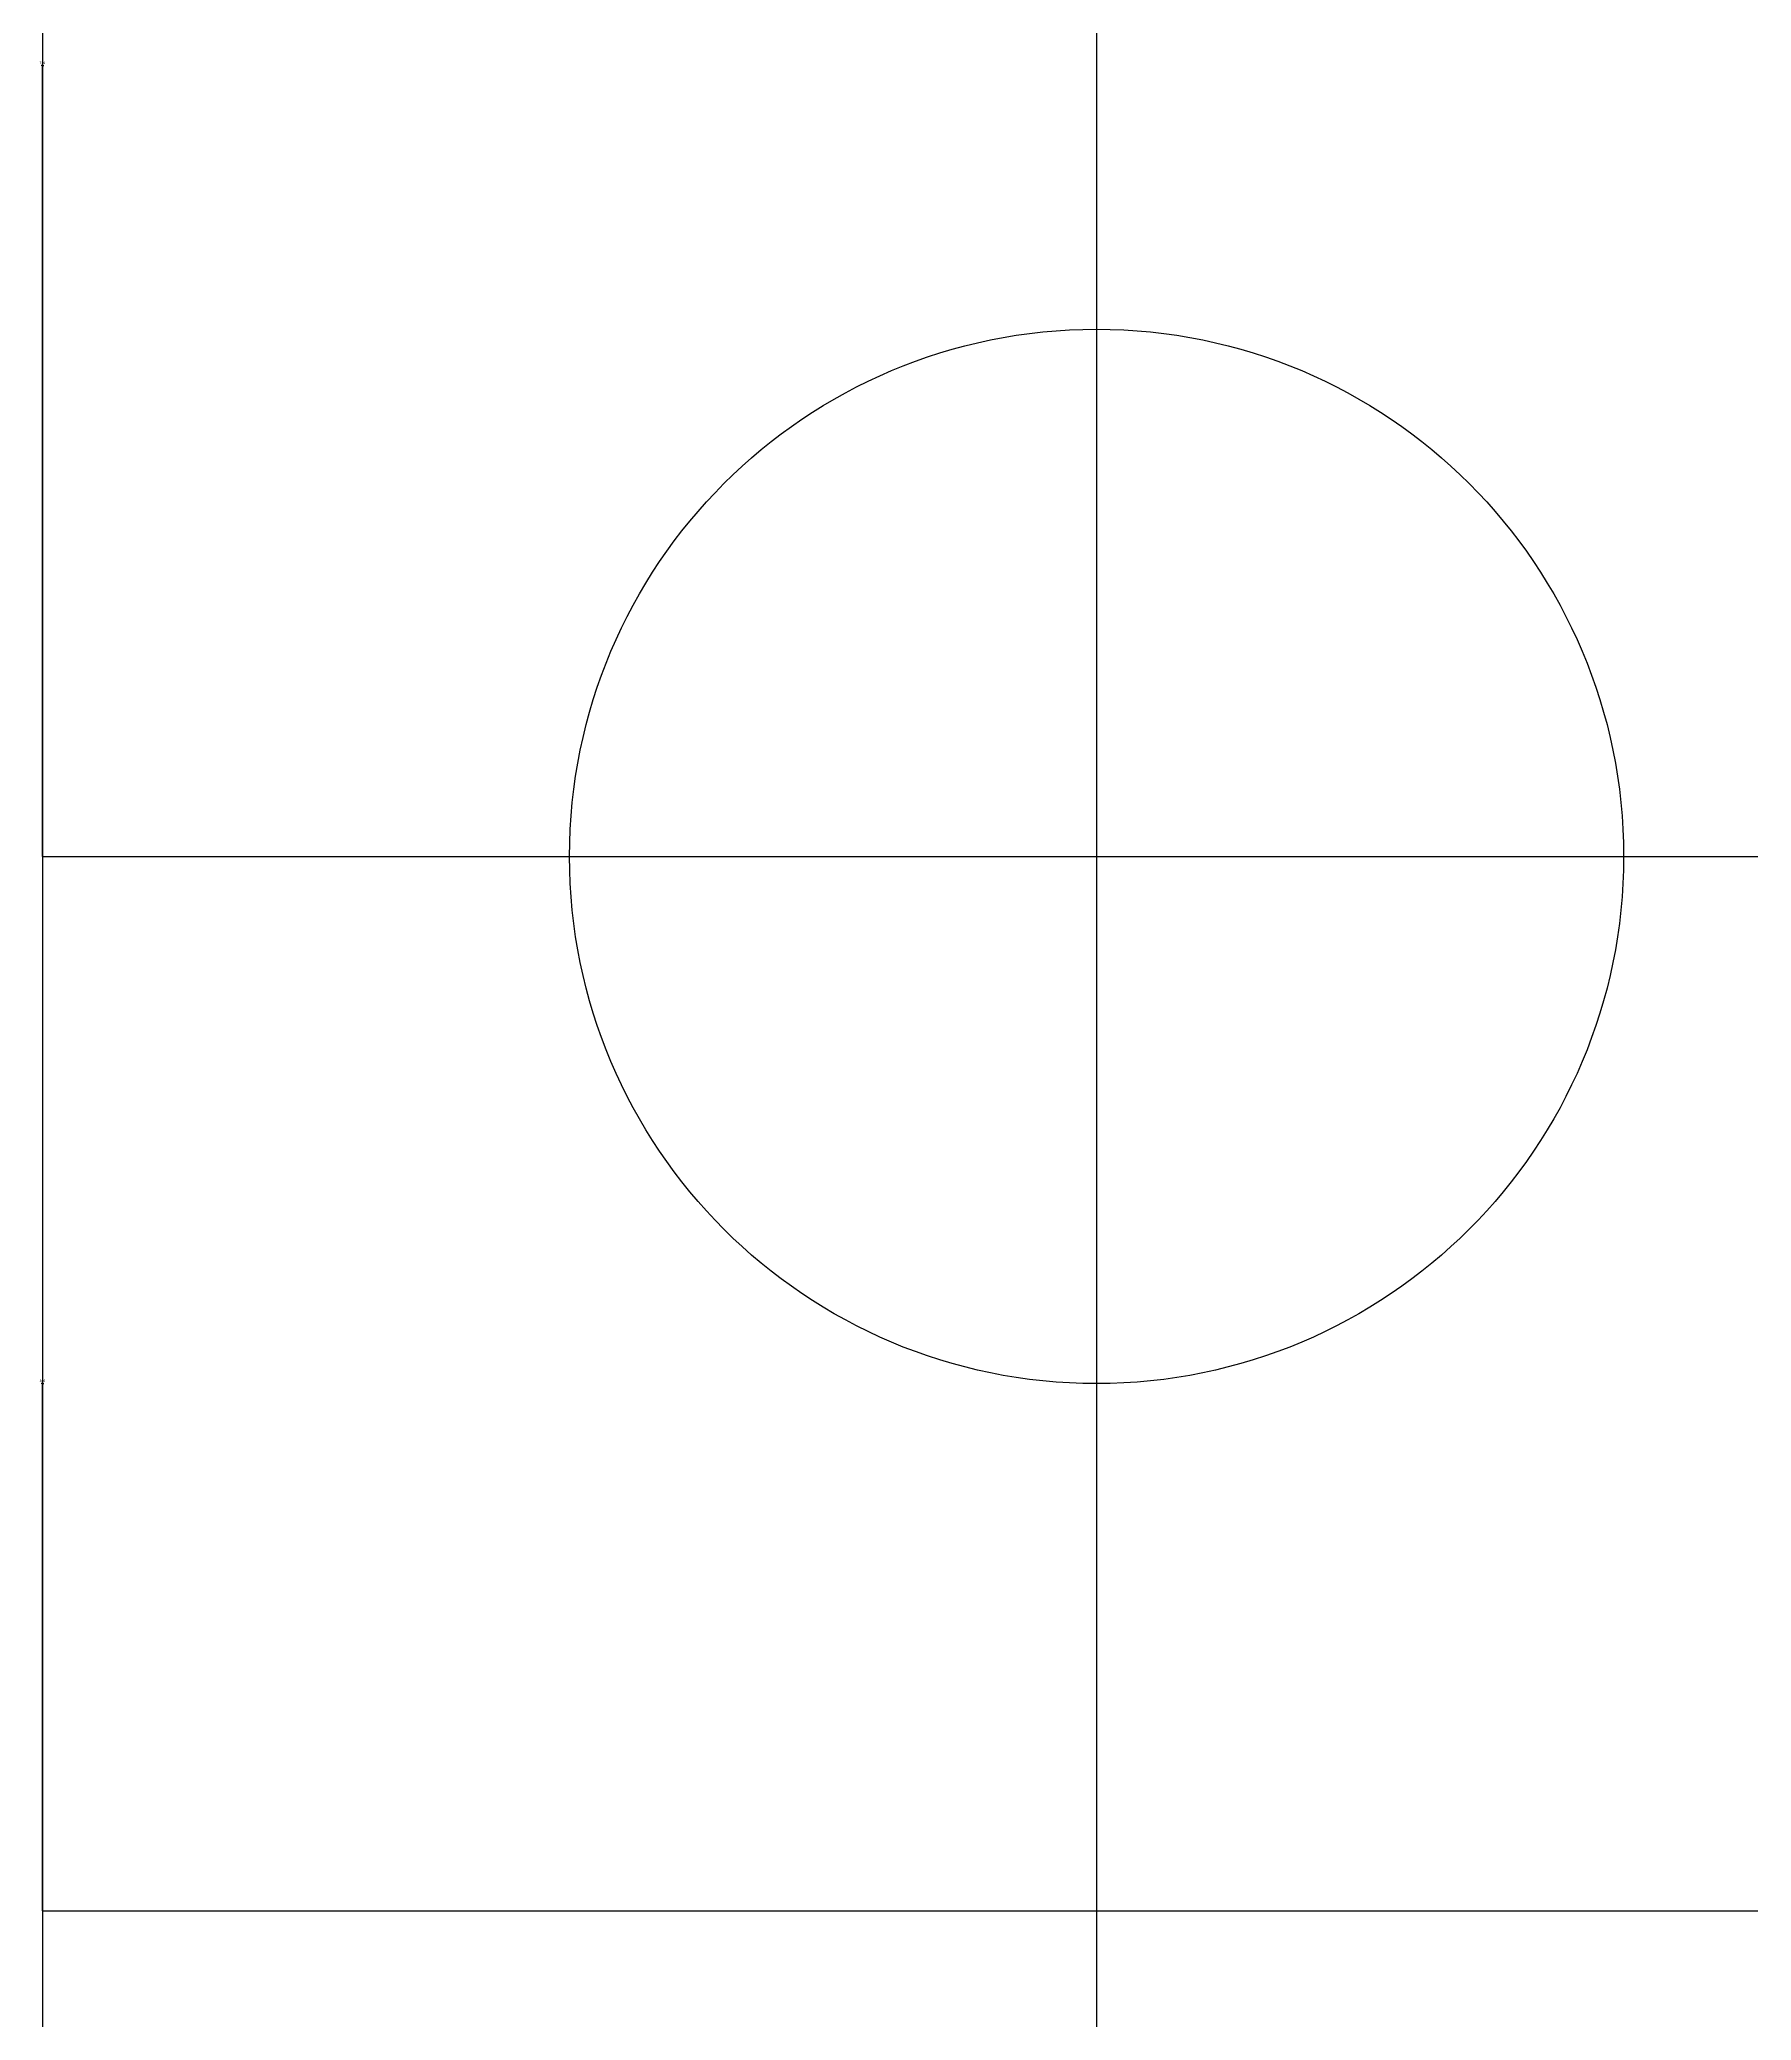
# Model space of a CAD drawing. Header units: metres. Extents: x 4568 to 182545, y -86951 to 35529.
# Drawn here: x 10853 to 11540, y -69527 to -68732 of the extents above; entities that cross this region are included whole.
import ezdxf

# ---------------------------------------------------------------- set-up
doc = ezdxf.new("R2010")
doc.units = ezdxf.units.M
for name, color, linetype in [('AXIS', 9, 'Continuous'), ('CCX', 7, 'Continuous'), ('LI', 7, 'Continuous'), ('LIS', 2, 'Continuous')]:
    doc.layers.add(name, color=color, linetype=linetype)
doc.dimstyles.get("Standard").update_dxf_attribs({"dimtxt": 2.5, "dimasz": 2.5, "dimexe": 1.25, "dimexo": 0.625, "dimtad": 1, "dimcen": 2.5, "dimazin": 3, "dimtfac": 1, "dimtmove": 0, "dimatfit": 3})

# ---------------------------------------------------------------- blocks, each defined once
blk = doc.blocks.new('_CLOSEDFILLED')
at = {"color": 0, "linetype": 'BYBLOCK'}
blk.add_solid([(-1, 0.2), (0, 0), (-1, -0.2)], dxfattribs=at)
blk = doc.blocks.new('*D440')
for p, q in [((11277.34, -69483.24), (11277.34, -69840.92)), ((11912.44, -69483.24), (11912.44, -69840.92)), ((11277.59, -69840.92), (11593.39, -69840.92)), ((11596.39, -69840.92), (11912.19, -69840.92))]:
    blk.add_line(p, q)
at = {"layer": 'Defpoints'}
for p in [(11277.34, -69483.24), (11912.44, -69483.24), (11277.34, -69840.92)]:
    blk.add_point(p, dxfattribs=at)
at = {"layer": 'CCX', "xscale": 0.25, "yscale": 0.25, "rotation": 180}
blk.add_blockref('_CLOSEDFILLED', (11277.34, -69840.92), dxfattribs=at)
at = {"layer": 'CCX', "xscale": 0.25, "yscale": 0.25}
blk.add_blockref('_CLOSEDFILLED', (11912.44, -69840.92), dxfattribs=at)
at = {"layer": 'CCX', "insert": (11594.89, -69840.92), "char_height": 1, "attachment_point": 5}
blk.add_mtext('750', dxfattribs=at)
blk = doc.blocks.new('*D441')
for p, q in [((10853.93, -69483.24), (10853.93, -69840.92)), ((11277.34, -69483.24), (11277.34, -69840.92)), ((10854.18, -69840.92), (11064.135, -69840.92)), ((11067.135, -69840.92), (11277.09, -69840.92))]:
    blk.add_line(p, q)
at = {"layer": 'Defpoints'}
for p in [(10853.93, -69483.24), (11277.34, -69483.24), (10853.93, -69840.92)]:
    blk.add_point(p, dxfattribs=at)
at = {"layer": 'CCX', "xscale": 0.25, "yscale": 0.25, "rotation": 180}
blk.add_blockref('_CLOSEDFILLED', (10853.93, -69840.92), dxfattribs=at)
at = {"layer": 'CCX', "xscale": 0.25, "yscale": 0.25}
blk.add_blockref('_CLOSEDFILLED', (11277.34, -69840.92), dxfattribs=at)
at = {"layer": 'CCX', "insert": (11065.635, -69840.92), "char_height": 1, "attachment_point": 5}
blk.add_mtext('500', dxfattribs=at)
blk = doc.blocks.new('*D450')
for p, q in [((10853.93, -68424.73), (10853.93, -68742.29)), ((10853.68, -68742.29), (10853.43, -68742.29)), ((10853.93, -69059.84), (10853.93, -68742.29)), ((10853.93, -68742.29), (10853.93, -68742.29)), ((10854.18, -68742.29), (10854.43, -68742.29))]:
    blk.add_line(p, q)
at = {"layer": 'Defpoints'}
for p in [(10853.93, -68424.73), (10853.93, -68742.29), (10853.93, -69059.84)]:
    blk.add_point(p, dxfattribs=at)
at = {"layer": 'CCX', "xscale": 0.25, "yscale": 0.25}
blk.add_blockref('_CLOSEDFILLED', (10853.93, -68742.29), dxfattribs=at)
at = {"layer": 'CCX', "xscale": 0.25, "yscale": 0.25, "rotation": 180}
blk.add_blockref('_CLOSEDFILLED', (10853.93, -68742.29), dxfattribs=at)
at = {"layer": 'CCX', "insert": (10853.93, -68741.165), "char_height": 1, "attachment_point": 5}
blk.add_mtext('750', dxfattribs=at)
blk = doc.blocks.new('*D451')
for p, q in [((10853.93, -69059.84), (10853.93, -69271.54)), ((10853.68, -69271.54), (10853.43, -69271.54)), ((10853.93, -69483.24), (10853.93, -69271.54)), ((10853.93, -69271.54), (10853.93, -69271.54)), ((10854.18, -69271.54), (10854.43, -69271.54))]:
    blk.add_line(p, q)
at = {"layer": 'Defpoints'}
for p in [(10853.93, -69059.84), (10853.93, -69271.54), (10853.93, -69483.24)]:
    blk.add_point(p, dxfattribs=at)
at = {"layer": 'CCX', "xscale": 0.25, "yscale": 0.25}
blk.add_blockref('_CLOSEDFILLED', (10853.93, -69271.54), dxfattribs=at)
at = {"layer": 'CCX', "xscale": 0.25, "yscale": 0.25, "rotation": 180}
blk.add_blockref('_CLOSEDFILLED', (10853.93, -69271.54), dxfattribs=at)
at = {"layer": 'CCX', "insert": (10853.93, -69270.415), "char_height": 1, "attachment_point": 5}
blk.add_mtext('500', dxfattribs=at)

msp = doc.modelspace()

# ---------------------------------------------------------------- linework, layer by layer
at = {"layer": 'AXIS'}
for p, q in [((11277.34, -67366.23), (11277.34, -70126.56)), ((10853.93, -69059.84), (12970.94, -69059.84))]:
    msp.add_line(p, q, dxfattribs=at)
at = {"layer": 'LI'}
msp.add_circle((11277.34, -69059.84), 211.7, dxfattribs=at)
at = {"layer": 'LIS'}
for p, q in [((10853.93, -67366.23), (10853.93, -69483.24)), ((10853.93, -69483.24), (12970.94, -69483.24))]:
    msp.add_line(p, q, dxfattribs=at)

# ---------------------------------------------------------------- dimensions: what is measured, and where the dimension line sits
at = {"layer": 'CCX'}
for base, p1, p2, text, picture, middle in [((10853.93, -68742.29), (10853.93, -69059.84), (10853.93, -68424.73), '750', '*D450', (10853.93, -68741.165)), ((10853.93, -69271.54), (10853.93, -69483.24), (10853.93, -69059.84), '500', '*D451', (10853.93, -69270.415)), ((10853.93, -69840.92), (10853.93, -69483.24), (11277.34, -69483.24), '500', '*D441', (11065.635, -69840.92)), ((11277.34, -69840.92), (11277.34, -69483.24), (11912.44, -69483.24), '750', '*D440', (11594.89, -69840.92))]:
    dim = msp.add_linear_dim(base=base, p1=p1, p2=p2, text=text, dimstyle='Standard', dxfattribs=at)
    dim.commit()
    dim.dimension.update_dxf_attribs({"geometry": picture, "text_midpoint": middle})

doc.saveas('drawing.dxf')
